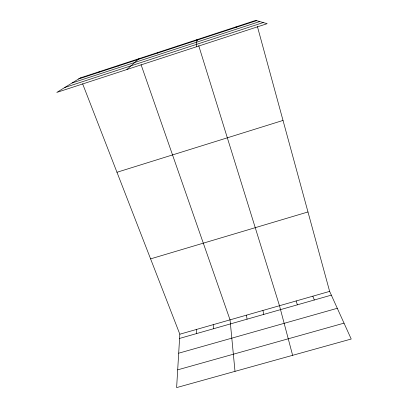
<?xml version="1.0" encoding="UTF-8"?>
<svg xmlns="http://www.w3.org/2000/svg" width="408" height="408" viewBox="0 0 408 408"><rect width="100%" height="100%" fill="white"/><g stroke="black" fill="none" stroke-linecap="round" stroke-linejoin="round"><path stroke-width="0.61" d="M196.447 333.616L196.488 329.45M82.615 83.762L179.831 334.208L176.623 387.6L351.212 339.022L329.639 291.383L257.397 26.484M196.304 46.828L196.865 39.698L197.232 40.892M177.118 46.701L177.46 46.058M157.529 53.122L158.161 52.382M126.878 69.513L138.975 58.675M118.091 66.045L119.314 65.117M98.252 72.547L99.771 71.522M78.53 79.009L256.612 20.65M72.124 82.962L259.707 21.537M64.78 87.491L263.267 22.557M116.974 172.273L283.019 120.431M150.588 258.876L307.979 211.966M179.831 334.208L329.639 291.383M179.581 338.426L331.337 295.132M178.694 353.195L337.294 308.285M177.694 369.847L344.02 323.141M236.002 26.872L236.569 27.219M216.378 33.303L216.638 33.752M312.839 296.188L314.318 299.987M141.061 64.663L230.046 319.857L235.008 371.356M296.126 300.966L297.381 304.822M198.716 45.66L279.485 305.72L292.628 355.322M262.93 310.452L263.746 314.415M246.447 315.165L247.054 319.178M213.226 324.661L213.399 328.777M80.335 77.897L56.788 92.417L267.153 23.674L255.739 20.4L80.335 77.897"/></g></svg>
